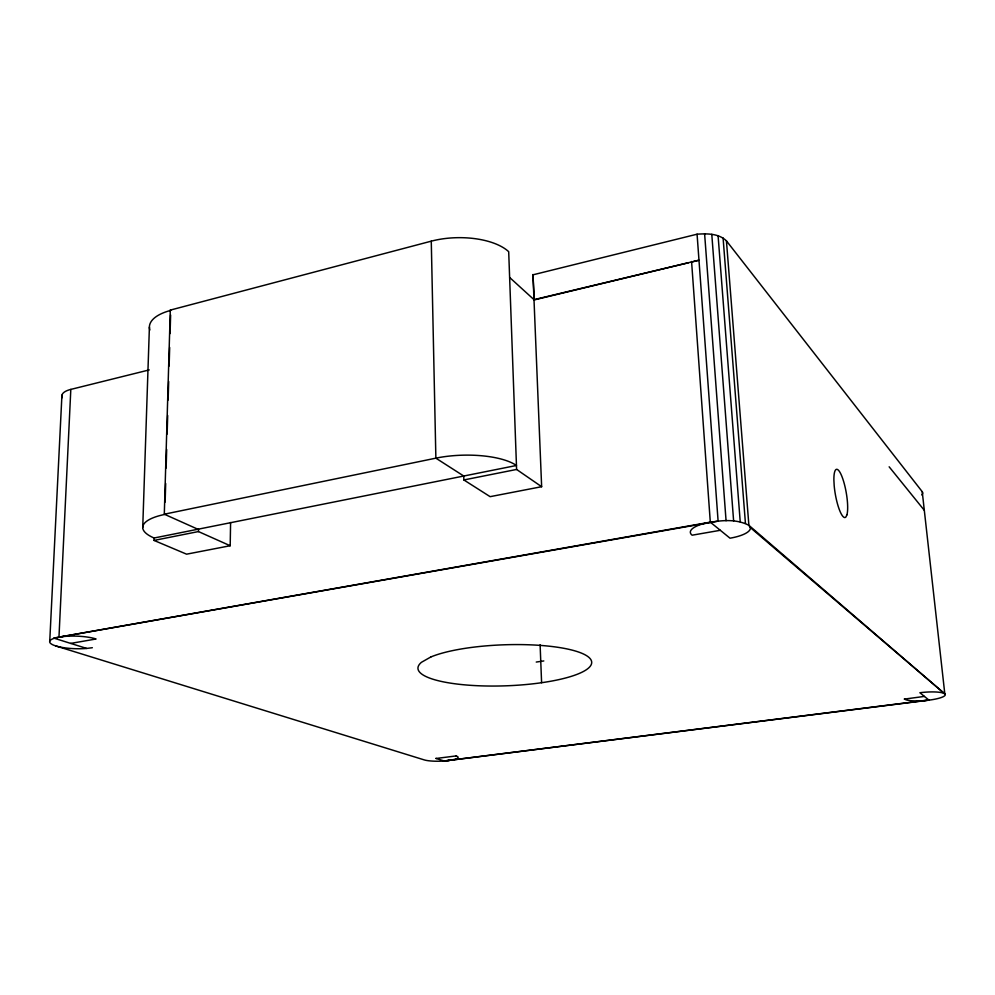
<?xml version="1.0" encoding="UTF-8"?>
<svg xmlns="http://www.w3.org/2000/svg" width="995" height="995" viewBox="0 0 995 995"><rect width="100%" height="100%" fill="white"/><g stroke="black" fill="none" stroke-linecap="round" stroke-linejoin="round"><path stroke-width="1.49" d="M164.784 514.415A54.837 16.89 1.5 0 0 154.101 538.009L154.026 540.422L186.587 554.178L230.193 545.733L230.591 522.524M230.193 545.733L198.453 531.566L198.502 529.116M197.881 529.24L164.299 514.204L170.294 310.104L431.27 241.163A56.317 26.144 -0.9 0 1 508.694 251.698L516.604 469.453L541.641 486.704L532.972 274.508L534.278 299.905L688.403 262.755M165.145 502.052L165.68 483.508M166.14 468.048L166.675 449.504M167.135 434.044L167.682 415.5M168.13 400.04L168.677 381.495M169.125 366.036L169.672 347.479M170.083 333.574L170.618 315.029M142.733 527.499L149.399 327.106M149.238 369.916L70.819 389.406L58.966 637.148L54.327 638.255A26.119 6.293 1.6 0 0 55.757 645.929A26.119 6.293 1.6 0 0 86.64 648.429L92.348 647.72M49.75 641.228L61.926 395.202M533.245 274.757L697.072 234.198C707.035 233.489 718.8 233.402 726.437 240.865L922.228 491.679L944.815 693.901A20.82 4.154 -4.9 0 1 928.982 700.144L444.18 761.001A18.059 3.333 -1.6 0 1 424.243 759.906L55.919 645.979M691.425 262.033L698.975 260.205L534.004 299.657L509.639 277.481M904.343 699.025L906.246 699.883A20.82 4.154 -4.9 0 0 923.646 700.667L928.982 700.144L919.89 692.731A20.82 4.154 -4.9 0 1 944.777 693.863L748.887 525.323C734.982 518.009 717.992 520.596 703.229 523.743L58.966 637.148A26.119 6.293 1.6 0 1 96.08 638.989L70.695 643.404M164.299 514.204L435.872 458.16A58.643 20.186 -1.4 0 1 516.455 465.486L154.101 538.009M154.026 540.422L198.453 531.566M431.27 241.163L435.872 458.16L463.757 476.033L463.869 479.951L516.604 469.453M541.641 486.704L490.125 496.667L463.869 479.951M944.815 693.901L750.354 527.586A30.111 9.179 -4.3 0 1 730.019 538.196L710.306 522.151L53.742 638.069L86.64 648.429M720.318 530.298L692.134 535.198A30.111 9.179 -4.3 0 1 703.229 523.743L718.104 521.106L697.072 234.198M448.546 760.578L455.337 759.222A18.059 3.333 -1.6 0 0 457.675 756.648L456.046 755.864M536.243 662.061L543.805 660.941M435.822 758.364L444.18 761.001L452.961 759.819M904.48 699.087L924.405 696.413M436.133 758.464L456.158 755.926M444.18 761.001L928.832 700.02M170.294 310.104L170.754 310.39A52.834 21.977 3.1 0 0 149.859 330.004M889.144 466.804L924.305 510.298M750.354 527.586L748.887 525.323L726.437 240.865M723.091 237.992L745.442 523.37M718.091 235.753L740.23 521.89M711.786 234.322L733.626 520.982M704.609 233.788L726.064 520.708M691.575 261.511L710.306 522.151M540.111 644.785L541.603 682.719M62.225 397.652A24.962 9.241 4 0 1 70.819 389.406M922.228 491.679A20.062 6.206 -6.4 0 1 921.818 494.95M846.932 514.813L845.924 516.965A24.465 5.51 80 0 1 839.32 509.589A24.465 5.51 80 0 1 834.196 485.821L833.885 480.1A24.465 5.51 80 0 1 842.243 477.314A24.465 5.51 80 0 1 846.932 514.813M430.835 656.974L421.457 662.297A86.913 20.522 -2 0 0 518.009 685.182A86.913 20.522 -2 0 0 577.237 651.588A86.913 20.522 -2 0 0 430.835 656.974"/></g></svg>
